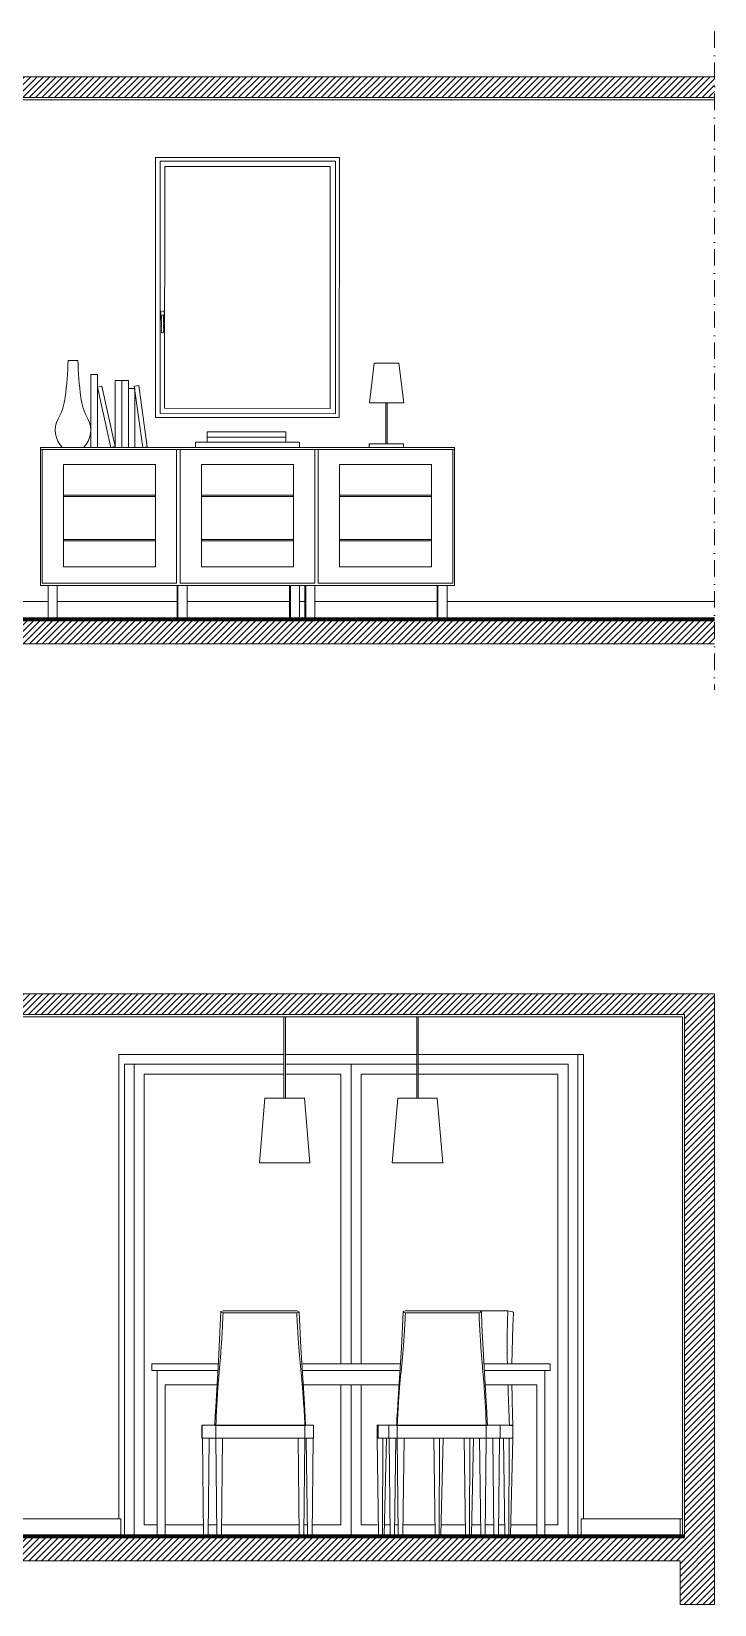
# Model space of a CAD drawing. Header units: centimetres. Extents: x -16179 to 12840, y -10704 to 3856.
# Drawn here: x 313 to 610, y 1609 to 2292 of the extents above; entities that cross this region are included whole.
import ezdxf

# ---------------------------------------------------------------- set-up
doc = ezdxf.new("R2010")
doc.units = ezdxf.units.CM
doc.header["$MEASUREMENT"] = 0
doc.linetypes.add('Punto e Tratto', pattern=[0.134056, 0.070556, -0.035278, 0, -0.028222])
for name, color, linetype, lineweight in [('A-ELEV-MBE1_Num_Penna__14_Num_Penna__11_Num_Penna__9_Num_Penna__9_Num_Penna__9_Num_Penna__9_Num_Penna__9_Num_Penna__9_Num_Penna__10_Num_Penna__5', 5, 'Continuous', 18), ('A-ELEV-MBE1_Num_Penna__1_Num_Penna__4_Num_Penna__4_Num_Penna__4_Num_Penna__4_Num_Penna__4_Num_Penna__4_Num_Penna__4_Num_Penna__4_Num_Penna__4', 4, 'Continuous', 18), ('A-ELEV-MBE1_Num_Penna__7_Num_Penna__7_Num_Penna__7_Num_Penna__7_Num_Penna__7_Num_Penna__7_Num_Penna__7_Num_Penna__7_Num_Penna__7_Num_Penna__2', 2, 'Continuous', 18), ('A-ELEV-MBE1_Num_Penna__7_Num_Penna__7_Num_Penna__7_Num_Penna__7_Num_Penna__7_Num_Penna__7_Num_Penna__7_Num_Penna__7_Num_Penna__7_Num_Penna__7_Num_Penna__255', 255, 'Continuous', 18), ('A-FURN_Num_Penna__8_Num_Penna__8_Num_Penna__8_Num_Penna__8_Num_Penna__8_Num_Penna__8_Num_Penna__8_Num_Penna__8_Num_Penna__8_Num_Penna__6', 6, 'Continuous', 18), ('A-FURN_Num_Penna__8_Num_Penna__8_Num_Penna__8_Num_Penna__8_Num_Penna__8_Num_Penna__8_Num_Penna__8_Num_Penna__8_Num_Penna__8_Num_Penna__8', 8, 'Continuous', 18), ('A-FURN_Num_Penna__8_Num_Penna__8_Num_Penna__8_Num_Penna__8_Num_Penna__8_Num_Penna__8_Num_Penna__8_Num_Penna__8_Num_Penna__8_Num_Penna__8_Num_Penna__253', 253, 'Continuous', 18), ('A-GLAZ-FULL_Num_Penna__4_Num_Penna__4_Num_Penna__4_Num_Penna__4_Num_Penna__4_Num_Penna__4_Num_Penna__4_Num_Penna__4_Num_Penna__4_Num_Penna__4', 4, 'Continuous', 18), ('A-WALL-FULL_Num_Penna__1_Num_Penna__255_Num_Penna__255_Num_Penna__255_Num_Penna__255_Num_Penna__255_Num_Penna__255_Num_Penna__255_Num_Penna__255_Num_Penna__255', 255, 'Continuous', 18), ('A-WALL-FULL_Num_Penna__7_Num_Penna__7_Num_Penna__7_Num_Penna__7_Num_Penna__7_Num_Penna__7_Num_Penna__7_Num_Penna__7_Num_Penna__7_Num_Penna__7', 7, 'Continuous', 18), ('AA - pareti sezionate_Num_Penna__7_Num_Penna__7_Num_Penna__7_Num_Penna__7_Num_Penna__7_Num_Penna__7_Num_Penna__7_Num_Penna__7_Num_Penna__4_Num_Penna__4', 4, 'Continuous', 18), ('G-PLANOTM_Num_Penna__6_Num_Penna__6_Num_Penna__6', 6, 'Continuous', 18), ('IKE120015-t1_Num_Penna__251_Num_Penna__251_Num_Penna__251', 251, 'Continuous', 18), ('IKE120015-t1_Num_Penna__251_Num_Penna__251_Num_Penna__251_Num_Penna__251_Num_Penna__251_Num_Penna__251_Num_Penna__251_Num_Penna__251_Num_Penna__251_Num_Penna__251_Num_Penna__4', 4, 'Continuous', 18)]:
    doc.layers.add(name, color=color, linetype=linetype, lineweight=lineweight)

msp = doc.modelspace()

# ---------------------------------------------------------------- hatches: boundary and pattern name
at = {"layer": 'A-ELEV-MBE1_Num_Penna__7_Num_Penna__7_Num_Penna__7_Num_Penna__7_Num_Penna__7_Num_Penna__7_Num_Penna__7_Num_Penna__7_Num_Penna__7_Num_Penna__2', "linetype": 'Continuous', "lineweight": 18}
h = msp.add_hatch(dxfattribs=at)
h.set_pattern_fill('ANSI31', color=2, scale=100, style=0, pattern_type=2)
h.set_pattern_definition([(45, (-2311.8924, 343.3171), (-1.3801623, 1.3801623), [])])
h.paths.add_polyline_path([(-42.29, 2263.09), (609.71, 2263.09), (609.71, 2272.09), (246.71, 2272.09), (-55.29, 2272.09), (-55.29, 2006.91), (-40.29, 2006.91), (-40.29, 2025.85), (609.71, 2025.85), (609.71, 2035.85), (-42.29, 2035.85)])
h = msp.add_hatch(dxfattribs=at)
h.set_pattern_fill('ANSI31', color=2, scale=100, style=0, pattern_type=2)
h.set_pattern_definition([(45, (-2311.8924, 331.7127), (-1.3801623, 1.3801623), [])])
h.paths.add_polyline_path([(609.71, 1873.77), (-55.29, 1873.77), (-55.29, 1864.77), (596.71, 1864.77), (596.71, 1637.53), (-55.29, 1637.53), (-55.29, 1627.53), (594.71, 1627.53), (594.71, 1608.59), (609.71, 1608.59)])

# ---------------------------------------------------------------- linework, layer by layer
at = {"layer": 'A-ELEV-MBE1_Num_Penna__14_Num_Penna__11_Num_Penna__9_Num_Penna__9_Num_Penna__9_Num_Penna__9_Num_Penna__9_Num_Penna__9_Num_Penna__10_Num_Penna__5', "color": 5, "linetype": 'Continuous', "lineweight": 18}
for p, q in [((333.69, 2035.85), (333.69, 2037.15)), ((333.71, 2035.85), (333.71, 2037.15)), ((333.74, 2035.85), (333.74, 2037.15)), ((583.69, 2035.85), (583.69, 2037.15)), ((583.71, 2035.85), (583.71, 2037.15)), ((583.74, 2035.85), (583.74, 2037.15)), ((422.54, 1847.53), (350.71, 1847.53)), ((350.71, 1847.53), (350.71, 1645.83)), ((480.24, 1847.53), (423.18, 1847.53)), ((552.71, 1847.53), (480.88, 1847.53)), ((552.71, 1847.53), (552.71, 1645.83)), ((351.71, 1638.83), (351.71, 1645.83)), ((551.71, 1638.83), (551.71, 1645.83)), ((594.71, 1645.83), (594.71, 1638.83)), ((470.69, 1637.53), (470.69, 1638.83)), ((470.71, 1637.53), (470.71, 1638.83)), ((470.74, 1637.53), (470.74, 1638.83))]:
    msp.add_line(p, q, dxfattribs=at)
at = {"layer": 'A-ELEV-MBE1_Num_Penna__14_Num_Penna__11_Num_Penna__9_Num_Penna__9_Num_Penna__9_Num_Penna__9_Num_Penna__9_Num_Penna__9_Num_Penna__10_Num_Penna__5', "color": 5, "linetype": 'Continuous', "lineweight": 18, "flags": 128}
for points in [[(319.99, 2044.15), (274.99, 2044.15)], [(376.06, 2044.15), (323.99, 2044.15)], [(425.01, 2044.15), (380.41, 2044.15)], [(431.65, 2044.15), (429.36, 2044.15)], [(489.09, 2044.15), (435.99, 2044.15)], [(609.71, 2044.15), (493.43, 2044.15)], [(609.71, 2037.15), (-42.29, 2037.15)], [(609.71, 2036.45), (-42.29, 2036.45)], [(609.71, 2036.15), (-42.29, 2036.15)], [(609.71, 2036.75), (83.74, 2036.75)], [(281.71, 1645.83), (351.71, 1645.83)], [(551.71, 1645.83), (595.71, 1645.83)], [(-55.29, 1638.83), (596.71, 1638.83)], [(-55.29, 1638.43), (470.69, 1638.43)], [(-55.29, 1638.13), (596.71, 1638.13)], [(-55.29, 1637.83), (596.71, 1637.83)], [(470.74, 1638.43), (596.71, 1638.43)]]:
    msp.add_lwpolyline(points, dxfattribs=at)
at = {"layer": 'A-ELEV-MBE1_Num_Penna__1_Num_Penna__4_Num_Penna__4_Num_Penna__4_Num_Penna__4_Num_Penna__4_Num_Penna__4_Num_Penna__4_Num_Penna__4_Num_Penna__4', "color": 4, "linetype": 'Continuous', "lineweight": 18}
for p, q in [((458.69, 2035.85), (458.69, 2037.15)), ((458.71, 2035.85), (458.71, 2037.15)), ((458.74, 2035.85), (458.74, 2037.15)), ((345.69, 1637.53), (345.69, 1638.83)), ((345.71, 1637.53), (345.71, 1638.83)), ((345.74, 1637.53), (345.74, 1638.83))]:
    msp.add_line(p, q, dxfattribs=at)
at = {"layer": 'A-ELEV-MBE1_Num_Penna__7_Num_Penna__7_Num_Penna__7_Num_Penna__7_Num_Penna__7_Num_Penna__7_Num_Penna__7_Num_Penna__7_Num_Penna__7_Num_Penna__7_Num_Penna__255', "color": 255, "linetype": 'Continuous', "lineweight": 18}
for p, q in [((246.71, 2272.09), (609.71, 2272.09)), ((609.71, 2263.09), (-42.29, 2263.09)), ((609.71, 2025.85), (-40.29, 2025.85))]:
    msp.add_line(p, q, dxfattribs=at)
at = {"layer": 'A-ELEV-MBE1_Num_Penna__7_Num_Penna__7_Num_Penna__7_Num_Penna__7_Num_Penna__7_Num_Penna__7_Num_Penna__7_Num_Penna__7_Num_Penna__7_Num_Penna__7_Num_Penna__255', "color": 255, "linetype": 'Continuous', "lineweight": 18, "flags": 128}
msp.add_lwpolyline([(609.71, 2035.85), (-42.29, 2035.85)], dxfattribs=at)
msp.add_lwpolyline([(-55.29, 1864.77), (-55.29, 1873.77), (609.71, 1873.77), (609.71, 1608.59), (594.71, 1608.59), (594.71, 1627.53), (-55.29, 1627.53), (-55.29, 1637.53), (596.71, 1637.53), (596.71, 1864.77)], close=True, dxfattribs=at)
at = {"layer": 'A-FURN_Num_Penna__8_Num_Penna__8_Num_Penna__8_Num_Penna__8_Num_Penna__8_Num_Penna__8_Num_Penna__8_Num_Penna__8_Num_Penna__8_Num_Penna__6', "color": 6, "linetype": 'Continuous', "lineweight": 18}
for p, q in [((609.71, 2262.09), (261.71, 2262.09)), ((316.71, 2111.05), (316.71, 2110.25)), ((496.61, 2111.15), (316.81, 2111.15)), ((496.61, 2111.15), (496.61, 2111.15)), ((496.71, 2110.25), (496.71, 2111.05)), ((316.71, 2110.05), (316.71, 2051.25)), ((377.51, 2110.15), (316.81, 2110.15)), ((317.41, 2110.05), (317.41, 2052.25)), ((375.91, 2110.15), (375.91, 2110.15)), ((375.91, 2110.15), (375.91, 2110.05)), ((375.91, 2052.25), (375.91, 2110.05)), ((377.41, 2110.05), (377.41, 2052.25)), ((377.51, 2110.15), (377.51, 2110.15)), ((437.51, 2110.15), (377.51, 2110.15)), ((377.51, 2110.15), (377.51, 2110.15)), ((435.91, 2052.25), (435.91, 2110.05)), ((437.41, 2110.05), (437.41, 2052.25)), ((495.91, 2110.15), (437.51, 2110.15)), ((496.61, 2110.15), (495.91, 2110.15)), ((495.91, 2110.15), (496.61, 2110.15)), ((495.91, 2110.15), (495.91, 2110.15)), ((495.91, 2110.15), (495.91, 2110.05)), ((495.91, 2052.25), (495.91, 2110.05)), ((496.71, 2051.25), (496.71, 2110.05)), ((326.71, 2059.25), (326.71, 2103.65)), ((326.71, 2103.65), (366.71, 2103.65)), ((366.71, 2103.65), (366.71, 2059.25)), ((386.71, 2059.25), (386.71, 2103.65)), ((386.71, 2103.65), (426.71, 2103.65)), ((426.71, 2103.65), (426.71, 2059.25)), ((446.71, 2059.25), (446.71, 2103.65)), ((446.71, 2103.65), (486.71, 2103.65)), ((486.71, 2103.65), (486.71, 2059.25)), ((366.71, 2090.42), (326.71, 2090.42)), ((326.71, 2089.82), (366.71, 2089.82)), ((426.71, 2090.42), (386.71, 2090.42)), ((386.71, 2089.82), (426.71, 2089.82)), ((486.71, 2090.42), (446.71, 2090.42)), ((446.71, 2089.82), (486.71, 2089.82)), ((366.71, 2071.09), (326.71, 2071.09)), ((326.71, 2070.49), (366.71, 2070.49)), ((426.71, 2071.09), (386.71, 2071.09)), ((386.71, 2070.49), (426.71, 2070.49)), ((486.71, 2071.09), (446.71, 2071.09)), ((446.71, 2070.49), (486.71, 2070.49)), ((366.71, 2059.25), (326.71, 2059.25)), ((426.71, 2059.25), (386.71, 2059.25)), ((486.71, 2059.25), (446.71, 2059.25)), ((316.71, 2052.05), (316.71, 2051.25)), ((316.71, 2051.25), (316.71, 2051.25)), ((316.71, 2051.25), (316.71, 2051.25)), ((316.81, 2051.15), (316.81, 2051.16)), ((316.81, 2051.15), (317.61, 2051.15)), ((316.81, 2051.15), (496.61, 2051.15)), ((317.51, 2052.16), (317.51, 2052.15)), ((317.51, 2052.15), (317.51, 2052.16)), ((317.51, 2052.15), (375.91, 2052.15)), ((319.99, 2051.15), (319.99, 2037.15)), ((323.99, 2037.15), (323.99, 2051.15)), ((375.91, 2052.25), (375.91, 2052.16)), ((375.91, 2052.16), (375.91, 2052.15)), ((376.06, 2051.15), (376.06, 2037.15)), ((376.41, 2051.15), (376.41, 2037.15)), ((377.51, 2052.16), (377.51, 2052.15)), ((377.51, 2052.15), (377.51, 2052.16)), ((377.51, 2052.15), (435.91, 2052.15)), ((380.41, 2037.15), (380.41, 2051.15)), ((425.01, 2051.15), (425.01, 2037.15)), ((425.36, 2051.15), (425.36, 2037.15)), ((429.36, 2037.15), (429.36, 2051.15)), ((431.65, 2051.15), (431.65, 2037.15)), ((431.99, 2051.15), (431.99, 2037.15)), ((435.91, 2052.25), (435.91, 2052.16)), ((435.91, 2052.16), (435.91, 2052.15)), ((435.99, 2037.15), (435.99, 2051.15)), ((437.51, 2052.15), (495.91, 2052.15)), ((489.09, 2051.15), (489.09, 2037.15)), ((489.43, 2051.15), (489.43, 2037.15)), ((493.43, 2037.15), (493.43, 2051.15)), ((495.81, 2051.15), (496.61, 2051.15)), ((495.91, 2052.25), (495.91, 2052.16)), ((495.91, 2052.16), (495.91, 2052.15)), ((496.61, 2051.16), (496.61, 2051.15)), ((496.71, 2051.25), (496.71, 2051.25)), ((496.71, 2051.25), (496.71, 2051.25)), ((307.71, 1863.77), (595.71, 1863.77)), ((595.71, 1863.77), (595.71, 1638.83)), ((395.1, 1735.64), (395.28, 1735.52)), ((395.28, 1735.52), (395.62, 1735.41)), ((428.1, 1736.08), (396.1, 1736.08)), ((396.1, 1735.31), (428.1, 1735.31)), ((474.34, 1735.64), (474.51, 1735.52)), ((507.33, 1736.08), (475.33, 1736.08)), ((475.33, 1735.31), (507.33, 1735.31)), ((507.33, 1736.08), (519.9, 1736.08)), ((520.59, 1735.99), (521.21, 1735.88)), ((365.16, 1713.07), (394.01, 1713.07)), ((365.16, 1713.07), (365.16, 1710.18)), ((393.82, 1710.18), (365.16, 1710.18)), ((367.43, 1638.83), (367.43, 1710.18)), ((430.31, 1713.07), (473.12, 1713.07)), ((472.9, 1710.18), (430.52, 1710.18)), ((509.42, 1713.07), (538.27, 1713.07)), ((538.27, 1710.18), (509.61, 1710.18)), ((536, 1638.83), (536, 1710.18)), ((538.27, 1710.18), (538.27, 1713.07)), ((370.92, 1704.07), (393.42, 1704.07)), ((370.93, 1638.83), (370.93, 1704.07)), ((430.95, 1704.07), (472.48, 1704.07)), ((510.01, 1704.07), (532.5, 1704.07)), ((532.5, 1704.07), (532.5, 1638.83)), ((386.92, 1686.54), (386.92, 1680.83)), ((386.92, 1686.54), (386.93, 1686.54)), ((386.93, 1680.83), (386.92, 1680.83)), ((386.93, 1686.54), (392.94, 1686.54)), ((386.93, 1680.83), (386.93, 1686.54)), ((387.16, 1680.83), (386.93, 1680.83)), ((392.94, 1680.83), (387.16, 1680.83)), ((387.6, 1638.83), (387.16, 1680.83)), ((390.1, 1680.83), (389.59, 1638.83)), ((392.94, 1686.4), (392.45, 1686.4)), ((431.63, 1686.4), (392.94, 1686.4)), ((392.94, 1686.4), (392.94, 1680.83)), ((431.63, 1680.83), (392.94, 1680.83)), ((392.94, 1680.83), (395.88, 1680.83)), ((393.38, 1638.83), (392.94, 1680.83)), ((392.95, 1686.54), (431.62, 1686.54)), ((395.88, 1680.83), (395.37, 1638.83)), ((428.69, 1680.83), (431.63, 1680.83)), ((429.19, 1638.83), (428.69, 1680.83)), ((431.63, 1680.83), (431.19, 1638.83)), ((431.62, 1686.54), (431.63, 1686.54)), ((431.63, 1686.54), (431.93, 1686.54)), ((431.63, 1686.54), (431.63, 1686.4)), ((431.94, 1686.4), (431.63, 1686.4)), ((431.63, 1686.4), (431.63, 1680.83)), ((435.37, 1680.83), (431.63, 1680.83)), ((431.84, 1686.54), (431.84, 1686.54)), ((431.93, 1686.54), (435.37, 1686.54)), ((432.77, 1638.83), (432.26, 1680.83)), ((435.2, 1680.83), (434.76, 1638.83)), ((435.37, 1680.83), (435.37, 1686.54)), ((435.37, 1686.54), (435.37, 1686.54)), ((435.37, 1680.83), (435.37, 1680.83)), ((463.07, 1686.54), (463.07, 1680.83)), ((463.07, 1686.54), (463.15, 1686.54)), ((463.07, 1680.83), (465.22, 1680.83)), ((463.07, 1680.83), (463.64, 1638.83)), ((463.15, 1686.54), (463.51, 1686.54)), ((463.51, 1686.54), (468.06, 1686.54)), ((463.51, 1686.54), (463.51, 1680.83)), ((468.06, 1680.83), (463.51, 1680.83)), ((465.55, 1680.83), (465.32, 1638.83)), ((466.11, 1638.83), (467.18, 1680.83)), ((468.06, 1686.54), (468.06, 1680.83)), ((468.06, 1686.54), (468.06, 1686.54)), ((468.06, 1686.54), (471.5, 1686.54)), ((471.8, 1680.83), (468.06, 1680.83)), ((468.06, 1680.83), (468.06, 1680.83)), ((468.67, 1638.83), (468.23, 1680.83)), ((471.17, 1680.83), (470.66, 1638.83)), ((471.8, 1686.4), (471.49, 1686.4)), ((471.54, 1686.54), (471.61, 1686.54)), ((471.61, 1686.54), (471.8, 1686.54)), ((471.8, 1686.54), (471.81, 1686.54)), ((471.8, 1686.4), (471.8, 1686.54)), ((510.49, 1686.4), (471.8, 1686.4)), ((471.8, 1680.83), (471.8, 1686.4)), ((510.49, 1680.83), (471.8, 1680.83)), ((471.8, 1680.83), (474.74, 1680.83)), ((472.24, 1638.83), (471.8, 1680.83)), ((471.81, 1686.54), (510.48, 1686.54)), ((474.74, 1680.83), (474.24, 1638.83)), ((487.69, 1680.83), (488.26, 1638.83)), ((490.17, 1680.83), (489.94, 1638.83)), ((490.73, 1638.83), (491.79, 1680.83)), ((501.52, 1638.83), (500.89, 1680.83)), ((503.2, 1638.83), (503.37, 1680.83)), ((503.99, 1638.83), (505, 1680.83)), ((507.55, 1680.83), (510.49, 1680.83)), ((508.06, 1638.83), (507.55, 1680.83)), ((510.49, 1680.83), (510.05, 1638.83)), ((510.48, 1686.54), (510.49, 1686.54)), ((510.49, 1686.54), (516.5, 1686.54)), ((510.49, 1686.4), (510.49, 1686.54)), ((510.98, 1686.4), (510.49, 1686.4)), ((510.49, 1680.83), (510.49, 1686.4)), ((516.27, 1680.83), (510.49, 1680.83)), ((513.84, 1638.83), (513.33, 1680.83)), ((516.27, 1680.83), (515.83, 1638.83)), ((516.5, 1680.83), (516.27, 1680.83)), ((516.5, 1686.54), (516.51, 1686.54)), ((516.5, 1686.54), (516.5, 1680.83)), ((516.51, 1680.83), (516.5, 1680.83)), ((516.51, 1680.83), (516.51, 1686.54)), ((516.51, 1686.54), (521.1, 1686.54)), ((522.04, 1680.83), (516.51, 1680.83)), ((518.56, 1638.83), (517.93, 1680.83)), ((520.24, 1638.83), (520.42, 1680.83)), ((522.04, 1686.4), (520.57, 1686.4)), ((521.03, 1638.83), (522.04, 1680.83)), ((521.11, 1686.54), (522.02, 1686.54)), ((522.03, 1686.54), (522.04, 1686.54)), ((522.04, 1686.54), (522.04, 1680.83))]:
    msp.add_line(p, q, dxfattribs=at)
at = {"layer": 'A-FURN_Num_Penna__8_Num_Penna__8_Num_Penna__8_Num_Penna__8_Num_Penna__8_Num_Penna__8_Num_Penna__8_Num_Penna__8_Num_Penna__8_Num_Penna__6', "color": 6, "linetype": 'Continuous', "lineweight": 18, "flags": 128}
for points in [[(392.75, 1692.29), (393.01, 1696.84), (394.07, 1714.17), (394.88, 1729.9), (395.08, 1735.6), (395.08, 1735.7)], [(396.1, 1736.08), (395.62, 1735.99), (395.28, 1735.88), (395.1, 1735.76), (395.1, 1735.64)], [(395.62, 1735.41), (396.1, 1735.31)], [(429.09, 1735.64), (429.09, 1735.76), (428.92, 1735.88), (428.58, 1735.99), (428.1, 1736.08)], [(428.1, 1735.31), (428.58, 1735.41), (428.92, 1735.52)], [(428.92, 1735.52), (429.09, 1735.64)], [(431.93, 1686.59), (431.59, 1692.83), (431.31, 1698.12), (429.83, 1720.28), (429.24, 1732.37), (429.11, 1735.7)], [(471.72, 1690.75), (471.84, 1692.83), (472.12, 1698.12), (473.6, 1720.28), (474.19, 1732.37), (474.32, 1735.7)], [(475.33, 1736.08), (474.85, 1735.99), (474.51, 1735.88), (474.34, 1735.76), (474.34, 1735.64)], [(474.51, 1735.52), (474.85, 1735.41), (475.33, 1735.31)], [(508.33, 1735.64), (508.33, 1735.76), (508.15, 1735.88), (507.81, 1735.99), (507.33, 1736.08)], [(507.33, 1735.31), (507.81, 1735.41)], [(507.81, 1735.41), (508.15, 1735.52)], [(508.15, 1735.52), (508.33, 1735.64)], [(510.68, 1692.29), (510.42, 1696.84), (509.36, 1714.17), (508.55, 1729.9), (508.35, 1735.6), (508.33, 1735.76)], [(519.9, 1736.08), (520.59, 1735.99)], [(521.21, 1735.88), (521.72, 1735.76), (522.09, 1735.64), (522.31, 1735.52), (522.35, 1735.41)], [(521.66, 1713.07), (522, 1729.41), (522.35, 1735.28), (522.36, 1735.43)]]:
    msp.add_lwpolyline(points, dxfattribs=at)
at = {"layer": 'A-FURN_Num_Penna__8_Num_Penna__8_Num_Penna__8_Num_Penna__8_Num_Penna__8_Num_Penna__8_Num_Penna__8_Num_Penna__8_Num_Penna__8_Num_Penna__6', "color": 6, "linetype": 'Continuous', "lineweight": 18}
for centre, radius, start, end in [((316.81, 2111.05), 0.1, 89.99998, 179.99998), ((496.59, 2111.04), 0.119, 351.30263, 81.30089), ((316.81, 2110.25), 0.1, 180.00002, 270.00002), ((316.81, 2110.05), 0.1, 89.99998, 179.99998), ((317.52, 2110.05), 0.108, 94.32156, 175.67844), ((377.51, 2110.05), 0.1, 90, 180), ((496.59, 2110.27), 0.119, 278.69911, 351.30263), ((496.59, 2110.04), 0.119, 8.70615, 81.29389), ((316.81, 2051.26), 0.103, 178.3015, 268.3015), ((317.52, 2052.27), 0.112, 174.26642, 264.26642), ((377.51, 2052.25), 0.1, 180, 270), ((437.51, 2052.25), 0.1, 180, 270), ((496.6, 2051.27), 0.114, 276.65754, 353.33547)]:
    msp.add_arc(centre, radius, start, end, dxfattribs=at)
for points, knots in [([(396.1, 1735.31), (395.92, 1731.17), (395.75, 1727.75), (395.57, 1724.82), (395.4, 1721.89), (395.22, 1719.44), (395.05, 1717.22), (394.96, 1716.11), (394.87, 1715.06), (394.78, 1714.03), (394.7, 1713), (394.61, 1712), (394.52, 1711), (394.43, 1709.99), (394.34, 1708.99), (394.26, 1707.96), (394.17, 1706.93), (394.08, 1705.87), (393.99, 1704.75), (393.91, 1703.64), (393.82, 1702.46), (393.73, 1701.19), (393.64, 1699.92), (393.56, 1698.55), (393.47, 1697.07)], [0, 0, 0, 0, 1, 1, 1, 2, 2, 2, 3, 3, 3, 4, 4, 4, 5, 5, 5, 6, 6, 6, 7, 7, 7, 8, 8, 8, 8]), ([(430.74, 1701.19), (430.65, 1702.46), (430.55, 1703.64), (430.45, 1704.75), (430.35, 1705.87), (430.25, 1706.93), (430.16, 1707.96), (430.06, 1708.99), (429.96, 1709.99), (429.86, 1711), (429.76, 1712), (429.66, 1713), (429.57, 1714.03), (429.47, 1715.06), (429.37, 1716.11), (429.27, 1717.22), (429.17, 1718.33), (429.08, 1719.49), (428.98, 1720.75), (428.88, 1722.01), (428.78, 1723.35), (428.68, 1724.82), (428.59, 1726.28), (428.49, 1727.87), (428.39, 1729.61), (428.29, 1731.35), (428.19, 1733.24), (428.1, 1735.31)], [0, 0, 0, 0, 1, 1, 1, 2, 2, 2, 3, 3, 3, 4, 4, 4, 5, 5, 5, 6, 6, 6, 7, 7, 7, 8, 8, 8, 9, 9, 9, 9]), ([(475.33, 1735.31), (475.24, 1733.24), (475.14, 1731.35), (475.04, 1729.61), (474.94, 1727.87), (474.84, 1726.28), (474.74, 1724.82), (474.65, 1723.35), (474.55, 1722.01), (474.45, 1720.75), (474.35, 1719.49), (474.25, 1718.33), (474.16, 1717.22), (474.06, 1716.11), (473.96, 1715.06), (473.86, 1714.03), (473.76, 1713), (473.67, 1712), (473.57, 1711), (473.47, 1709.99), (473.37, 1708.99), (473.27, 1707.96), (473.18, 1706.93), (473.08, 1705.87), (472.98, 1704.75), (472.88, 1703.64), (472.78, 1702.46), (472.69, 1701.19)], [0, 0, 0, 0, 1, 1, 1, 2, 2, 2, 3, 3, 3, 4, 4, 4, 5, 5, 5, 6, 6, 6, 7, 7, 7, 8, 8, 8, 9, 9, 9, 9]), ([(509.96, 1697.07), (509.79, 1700.04), (509.61, 1702.52), (509.44, 1704.75), (509.35, 1705.87), (509.26, 1706.93), (509.17, 1707.96), (509.08, 1708.99), (509, 1709.99), (508.91, 1711), (508.82, 1712), (508.73, 1713), (508.65, 1714.03), (508.56, 1715.06), (508.47, 1716.11), (508.38, 1717.22), (508.3, 1718.33), (508.21, 1719.49), (508.12, 1720.75), (508.03, 1722.01), (507.95, 1723.35), (507.86, 1724.82), (507.77, 1726.28), (507.68, 1727.87), (507.6, 1729.61), (507.51, 1731.35), (507.42, 1733.24), (507.33, 1735.31)], [0, 0, 0, 0, 1, 1, 1, 2, 2, 2, 3, 3, 3, 4, 4, 4, 5, 5, 5, 6, 6, 6, 7, 7, 7, 8, 8, 8, 9, 9, 9, 9]), ([(519.67, 1713.06), (519.65, 1713.54), (519.64, 1714.02), (519.62, 1714.52), (519.6, 1715.56), (519.57, 1716.66), (519.55, 1717.74)], [0, 0, 0, 0, 1, 1, 1, 2, 2, 2, 2]), ([(521.64, 1704.1), (521.65, 1703.18), (521.66, 1702.22), (521.67, 1701.19), (521.69, 1699.91), (521.72, 1698.51), (521.74, 1697.07)], [0, 0, 0, 0, 1, 1, 1, 2, 2, 2, 2]), ([(393.47, 1697.07), (393.38, 1695.58), (393.29, 1693.97), (393.21, 1692.2), (393.12, 1690.47), (393.03, 1688.59), (392.95, 1686.55)], [0, 0, 0, 0, 1, 1, 1, 2, 2, 2, 2]), ([(520.56, 1686.55), (520.47, 1688.63), (520.39, 1690.53), (520.32, 1692.29), (520.25, 1694.09), (520.18, 1695.73), (520.13, 1697.26)], [0, 0, 0, 0, 1, 1, 1, 2, 2, 2, 2])]:
    msp.add_open_spline(points, degree=3, knots=knots, dxfattribs=at)
for points in [[(519.67, 1730.31), (519.73, 1732.07), (519.8, 1733.99), (519.9, 1736.08)], [(519.55, 1725.46), (519.57, 1726.94), (519.63, 1728.72), (519.67, 1730.31)], [(519.51, 1721.32), (519.51, 1722.6), (519.51, 1723.87), (519.55, 1725.46)], [(519.55, 1717.74), (519.53, 1718.86), (519.5, 1719.95), (519.51, 1721.32)], [(431.04, 1697.07), (430.94, 1698.55), (430.84, 1699.92), (430.74, 1701.19)], [(472.69, 1701.19), (472.59, 1699.92), (472.49, 1698.66), (472.39, 1697.07)], [(519.99, 1701.49), (519.96, 1702.41), (519.94, 1703.28), (519.91, 1704.12)], [(520.13, 1697.26), (520.08, 1698.78), (520.03, 1700.18), (519.99, 1701.49)], [(431.63, 1686.4), (431.43, 1690.62), (431.23, 1694.09), (431.04, 1697.07)], [(472.39, 1697.07), (472.2, 1694.09), (472, 1690.62), (471.8, 1686.4)], [(510.48, 1686.55), (510.31, 1690.7), (510.13, 1694.13), (509.96, 1697.07)], [(521.74, 1697.07), (521.77, 1695.58), (521.8, 1694.05), (521.86, 1692.2)], [(392.45, 1686.55), (392.55, 1688.63), (392.65, 1690.53), (392.75, 1692.29)], [(471.49, 1686.4), (471.57, 1687.95), (471.64, 1689.39), (471.72, 1690.75)], [(510.68, 1692.29), (510.78, 1690.53), (510.88, 1688.62), (510.98, 1686.55)], [(521.86, 1692.2), (521.91, 1690.47), (521.96, 1688.59), (522.03, 1686.55)], [(431.93, 1686.59), (431.93, 1686.53), (431.94, 1686.47), (431.94, 1686.4)]]:
    msp.add_open_spline(points, degree=3, dxfattribs=at)
at = {"layer": 'A-FURN_Num_Penna__8_Num_Penna__8_Num_Penna__8_Num_Penna__8_Num_Penna__8_Num_Penna__8_Num_Penna__8_Num_Penna__8_Num_Penna__8_Num_Penna__8', "color": 8, "linetype": 'Continuous', "lineweight": 18}
for p, q in [((371.05, 1638.83), (367.56, 1638.83)), ((391.89, 1638.83), (389.9, 1638.83)), ((395.46, 1638.83), (393.47, 1638.83)), ((429.22, 1638.83), (431.21, 1638.83)), ((432.79, 1638.83), (434.78, 1638.83)), ((470.63, 1638.83), (468.64, 1638.83)), ((474.19, 1638.83), (472.2, 1638.83)), ((507.96, 1638.83), (509.95, 1638.83))]:
    msp.add_line(p, q, dxfattribs=at)
at = {"layer": 'A-FURN_Num_Penna__8_Num_Penna__8_Num_Penna__8_Num_Penna__8_Num_Penna__8_Num_Penna__8_Num_Penna__8_Num_Penna__8_Num_Penna__8_Num_Penna__8_Num_Penna__253', "color": 253, "linetype": 'Continuous', "lineweight": 18}
for p, q in [((389.24, 2117.87), (423.29, 2117.87)), ((384.16, 2113.39), (429.26, 2113.39)), ((389.24, 2115.63), (423.29, 2115.63))]:
    msp.add_line(p, q, dxfattribs=at)
at = {"layer": 'A-FURN_Num_Penna__8_Num_Penna__8_Num_Penna__8_Num_Penna__8_Num_Penna__8_Num_Penna__8_Num_Penna__8_Num_Penna__8_Num_Penna__8_Num_Penna__8_Num_Penna__253', "color": 253, "linetype": 'Continuous', "lineweight": 18, "flags": 128}
msp.add_lwpolyline([(337.25, 2123.53, -0.097042), (334.26, 2132.98, -0.028938), (332.98, 2148.89), (328.72, 2148.89, -0.028938), (327.43, 2132.98, -0.097042), (324.44, 2123.53, 0.342723), (326.3, 2111.15), (335.39, 2111.15, 0.342723)], format="xyb", close=True, dxfattribs=at)
for points in [[(461.77, 2147.67), (472.54, 2147.67), (474.69, 2130.55), (459.74, 2130.55)], [(338.55, 2111.15), (341.45, 2111.15), (341.45, 2142.84), (338.55, 2142.84)], [(349.22, 2111.15), (352.11, 2111.15), (352.11, 2140.12), (349.22, 2140.12)], [(352.11, 2111.15), (354.99, 2111.15), (354.99, 2140.12), (352.11, 2140.12)], [(347.32, 2111.15), (349.22, 2111.58), (343.35, 2137.74), (341.45, 2137.31)], [(354.99, 2111.15), (357.7, 2111.15), (357.7, 2136.77), (354.99, 2136.77)], [(361.16, 2111.15), (363.09, 2111.42), (359.42, 2137.98), (357.49, 2137.71)], [(466.84, 2130.55), (467.47, 2130.55), (467.47, 2112.67), (466.84, 2112.67)], [(474.56, 2111.15), (459.62, 2111.15), (459.62, 2112.67), (474.56, 2112.67)], [(422.54, 1828.43), (423.18, 1828.43), (423.18, 1863.77), (422.54, 1863.77)], [(480.24, 1828.43), (480.88, 1828.43), (480.88, 1863.77), (480.24, 1863.77)], [(471.99, 1828.43), (469.56, 1800.38), (491.56, 1800.38), (489.13, 1828.43)]]:
    msp.add_lwpolyline(points, close=True, dxfattribs=at)
for points in [[(389.24, 2116.15), (389.24, 2117.87)], [(423.29, 2117.87), (423.29, 2116.15)], [(429.26, 2113.39), (429.26, 2111.15), (384.16, 2111.15), (384.16, 2113.39)], [(389.24, 2113.39), (389.24, 2116.15)], [(423.29, 2116.15), (423.29, 2113.39)], [(422.54, 1828.43), (414.29, 1828.43), (411.86, 1800.38), (433.86, 1800.38), (431.43, 1828.43), (423.18, 1828.43)]]:
    msp.add_lwpolyline(points, dxfattribs=at)
at = {"layer": 'A-GLAZ-FULL_Num_Penna__4_Num_Penna__4_Num_Penna__4_Num_Penna__4_Num_Penna__4_Num_Penna__4_Num_Penna__4_Num_Penna__4_Num_Penna__4_Num_Penna__4', "color": 4, "linetype": 'Continuous', "lineweight": 18}
for p, q in [((366.65, 2124.15), (366.74, 2237.04)), ((366.74, 2237.04), (446.66, 2237.04)), ((368.72, 2125.82), (368.81, 2235.37)), ((368.81, 2235.37), (445, 2235.37)), ((444.91, 2125.76), (445, 2235.37)), ((446.57, 2124.09), (446.66, 2237.04)), ((370.64, 2128.11), (370.72, 2233.07)), ((370.72, 2233.07), (442.7, 2233.07)), ((442.7, 2128.05), (442.7, 2233.07)), ((444.91, 2125.76), (368.81, 2125.82)), ((442.7, 2128.05), (370.64, 2128.11)), ((446.57, 2124.09), (366.65, 2124.15)), ((550.21, 1847.53), (550.21, 1638.83)), ((353.21, 1843.33), (353.21, 1638.83)), ((357.41, 1843.33), (357.41, 1638.83)), ((361.81, 1838.93), (361.81, 1643.23)), ((447.31, 1838.93), (447.31, 1713.07)), ((451.71, 1843.33), (451.71, 1713.07)), ((456.11, 1838.93), (456.11, 1713.07)), ((541.61, 1838.93), (541.61, 1643.23)), ((546.01, 1843.33), (546.01, 1638.83)), ((447.31, 1704.07), (447.31, 1643.23)), ((451.71, 1704.07), (451.71, 1638.83)), ((456.11, 1704.07), (456.11, 1643.23))]:
    msp.add_line(p, q, dxfattribs=at)
at = {"layer": 'A-GLAZ-FULL_Num_Penna__4_Num_Penna__4_Num_Penna__4_Num_Penna__4_Num_Penna__4_Num_Penna__4_Num_Penna__4_Num_Penna__4_Num_Penna__4_Num_Penna__4', "color": 4, "linetype": 'Continuous', "lineweight": 18, "flags": 128}
for points in [[(353.21, 1843.33), (422.54, 1843.33)], [(361.81, 1838.93), (422.54, 1838.93)], [(423.18, 1843.33), (480.24, 1843.33)], [(423.18, 1838.93), (447.31, 1838.93)], [(456.11, 1838.93), (480.24, 1838.93)], [(480.88, 1843.33), (546.01, 1843.33)], [(480.88, 1838.93), (541.61, 1838.93)], [(361.81, 1643.23), (367.43, 1643.23)], [(370.93, 1643.23), (387.55, 1643.23)], [(389.64, 1643.23), (393.34, 1643.23)], [(395.43, 1643.23), (429.14, 1643.23)], [(434.8, 1643.23), (447.31, 1643.23)], [(456.11, 1643.23), (463.24, 1643.23)], [(465.89, 1643.23), (468.63, 1643.23)], [(470.72, 1643.23), (472.2, 1643.23)], [(474.29, 1643.23), (488.2, 1643.23)], [(490.84, 1643.23), (501.45, 1643.23)], [(504.1, 1643.23), (508, 1643.23)], [(510.09, 1643.23), (513.79, 1643.23)], [(515.88, 1643.23), (518.49, 1643.23)], [(521.14, 1643.23), (532.5, 1643.23)], [(536, 1643.23), (541.61, 1643.23)]]:
    msp.add_lwpolyline(points, dxfattribs=at)
at = {"layer": 'A-WALL-FULL_Num_Penna__1_Num_Penna__255_Num_Penna__255_Num_Penna__255_Num_Penna__255_Num_Penna__255_Num_Penna__255_Num_Penna__255_Num_Penna__255_Num_Penna__255', "color": 255, "linetype": 'Continuous', "lineweight": 18}
msp.add_line((532.37, 1638.83), (535.86, 1638.83), dxfattribs=at)
at = {"layer": 'A-WALL-FULL_Num_Penna__7_Num_Penna__7_Num_Penna__7_Num_Penna__7_Num_Penna__7_Num_Penna__7_Num_Penna__7_Num_Penna__7_Num_Penna__7_Num_Penna__7', "color": 7, "linetype": 'Continuous', "lineweight": 18}
msp.add_line((511.52, 1638.83), (513.51, 1638.83), dxfattribs=at)
at = {"layer": 'AA - pareti sezionate_Num_Penna__7_Num_Penna__7_Num_Penna__7_Num_Penna__7_Num_Penna__7_Num_Penna__7_Num_Penna__7_Num_Penna__7_Num_Penna__4_Num_Penna__4', "color": 4, "linetype": 'Continuous', "lineweight": 18, "flags": 128}
msp.add_lwpolyline([(431.23, 1643.23), (432.71, 1643.23)], dxfattribs=at)
at = {"layer": 'G-PLANOTM_Num_Penna__6_Num_Penna__6_Num_Penna__6', "color": 6, "linetype": 'Continuous', "lineweight": 18}
for p, q in [((389.59, 1638.83), (387.6, 1638.83)), ((395.37, 1638.83), (393.38, 1638.83)), ((431.19, 1638.83), (429.19, 1638.83)), ((434.76, 1638.83), (432.77, 1638.83)), ((464.99, 1638.83), (463.3, 1638.83)), ((465.78, 1638.83), (464.99, 1638.83)), ((470.66, 1638.83), (468.67, 1638.83)), ((474.24, 1638.83), (472.24, 1638.83)), ((489.94, 1638.83), (488.26, 1638.83)), ((490.73, 1638.83), (489.94, 1638.83)), ((503.2, 1638.83), (501.52, 1638.83)), ((503.99, 1638.83), (503.2, 1638.83)), ((510.05, 1638.83), (508.06, 1638.83)), ((515.83, 1638.83), (513.84, 1638.83)), ((520.24, 1638.83), (518.56, 1638.83)), ((521.03, 1638.83), (520.24, 1638.83)), ((532.5, 1639.07), (532.5, 1639.07))]:
    msp.add_line(p, q, dxfattribs=at)
at = {"layer": 'IKE120015-t1_Num_Penna__251_Num_Penna__251_Num_Penna__251', "color": 251, "linetype": 'Continuous', "lineweight": 18}
for q in [(435.91, 2110.15), (435.91, 2110.05)]:
    msp.add_line((435.91, 2110.15), q, dxfattribs=at)
msp.add_arc((437.51, 2110.05), 0.1, 90, 180, dxfattribs=at)
at = {"layer": 'IKE120015-t1_Num_Penna__251_Num_Penna__251_Num_Penna__251_Num_Penna__251_Num_Penna__251_Num_Penna__251_Num_Penna__251_Num_Penna__251_Num_Penna__251_Num_Penna__251_Num_Penna__4', "color": 5, "linetype": 'Punto e Tratto', "lineweight": 18, "ltscale": 100}
msp.add_line((609.71, 2291.76), (609.71, 2005.88), dxfattribs=at)
at = {"layer": 'IKE120015-t1_Num_Penna__251_Num_Penna__251_Num_Penna__251_Num_Penna__251_Num_Penna__251_Num_Penna__251_Num_Penna__251_Num_Penna__251_Num_Penna__251_Num_Penna__251_Num_Penna__4', "color": 4, "linetype": 'Punto e Tratto', "lineweight": 18}
for p, q in [((368.96, 2166.34), (368.96, 2170.12)), ((369.26, 2166.34), (368.96, 2166.34)), ((369.09, 2170.25), (370.33, 2170.25)), ((369.26, 2168.62), (370.12, 2168.62)), ((369.26, 2160.95), (369.26, 2168.62)), ((370.12, 2168.62), (370.12, 2160.95)), ((370.46, 2166.34), (370.12, 2166.34)), ((370.46, 2170.12), (370.46, 2166.34)), ((369.99, 2160.82), (369.39, 2160.82))]:
    msp.add_line(p, q, dxfattribs=at)
for centre, start, end in [((369.09, 2170.12), 90, 180), ((370.33, 2170.12), 0, 90), ((369.39, 2160.95), 180, 270), ((369.99, 2160.95), 270, 0)]:
    msp.add_arc(centre, 0.13, start, end, dxfattribs=at)

doc.saveas('drawing.dxf')
